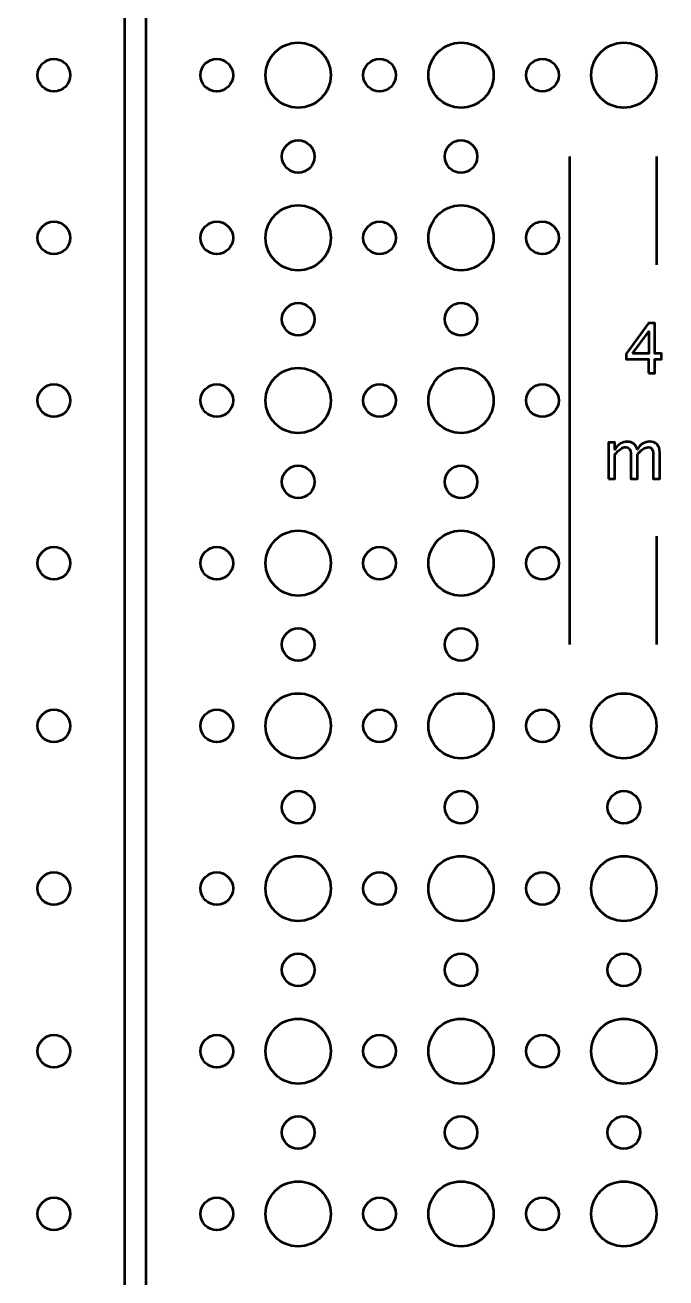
# Model space of a CAD drawing. Header units: centimetres. Extents: x -23.2 to 23.2, y -20.2 to 20.2.
# Drawn here: x -17.52 to -11.61, y -9.59 to 1.96 of the extents above; entities that cross this region are included whole.
import ezdxf

# ---------------------------------------------------------------- set-up
doc = ezdxf.new("R2010")
doc.units = ezdxf.units.CM
doc.header["$MEASUREMENT"] = 0
doc.layers.add('Layer 1', color=7, linetype='Continuous')

msp = doc.modelspace()

# ---------------------------------------------------------------- linework, layer by layer
at = {"layer": 'Layer 1', "lineweight": 53}
msp.add_lwpolyline([(-16.6, -19.00009), (-16.4, -19.00009), (-16.4, 18.99989), (-16.6, 18.99989), (-16.6, -19.00009)], close=True, dxfattribs=at)
for centre, major_axis in [((-14.99999, 1.49999), (0, 0.30001)), ((-13.49999, 1.49999), (0, 0.30001)), ((-11.99999, 1.49999), (0, 0.30001)), ((-17.25, 1.5), (0, 0.15)), ((-15.75, 1.5), (0, 0.15)), ((-14.25, 1.5), (0, 0.15)), ((-12.75, 1.5), (0, 0.15)), ((-15, 0.75), (0, 0.15)), ((-13.5, 0.75), (0, 0.15)), ((-14.99999, -0.00001), (0, 0.30001)), ((-13.49999, -0.00001), (0, 0.30001)), ((-17.25, 0), (0, 0.15)), ((-15.75, 0), (0, 0.15)), ((-14.25, 0), (0, 0.15)), ((-12.75, 0), (0, 0.15)), ((-15, -0.75), (0, 0.15)), ((-13.5, -0.75), (0, 0.15)), ((-14.99999, -1.50001), (0, 0.30001)), ((-13.49999, -1.50001), (0, 0.30001)), ((-17.25, -1.5), (0, 0.15)), ((-15.75, -1.5), (0, 0.15)), ((-14.25, -1.5), (0, 0.15)), ((-12.75, -1.5), (0, 0.15)), ((-15, -2.25), (0, 0.15)), ((-13.5, -2.25), (0, 0.15)), ((-14.99999, -3.00001), (0, 0.30001)), ((-13.49999, -3.00001), (0, 0.30001)), ((-17.25, -3), (0, 0.15)), ((-15.75, -3), (0, 0.15)), ((-14.25, -3), (0, 0.15)), ((-12.75, -3), (0, 0.15)), ((-15, -3.75), (0, 0.15)), ((-13.5, -3.75), (0, 0.15)), ((-14.99999, -4.50001), (0, 0.30001)), ((-13.49999, -4.50001), (0, 0.30001)), ((-11.99999, -4.50001), (0, 0.30001)), ((-17.25, -4.5), (0, 0.15)), ((-15.75, -4.5), (0, 0.15)), ((-14.25, -4.5), (0, 0.15)), ((-12.75, -4.5), (0, 0.15)), ((-15, -5.25), (0, 0.15)), ((-13.5, -5.25), (0, 0.15)), ((-12, -5.25), (0, 0.15)), ((-14.99999, -6.00001), (0, 0.30001)), ((-13.49999, -6.00001), (0, 0.30001)), ((-11.99999, -6.00001), (0, 0.30001)), ((-17.25, -6), (0, 0.15)), ((-15.75, -6), (0, 0.15)), ((-14.25, -6), (0, 0.15)), ((-12.75, -6), (0, 0.15)), ((-15, -6.75), (0, 0.15)), ((-13.5, -6.75), (0, 0.15)), ((-12, -6.75), (0, 0.15)), ((-14.99999, -7.50001), (0, 0.30001)), ((-13.49999, -7.50001), (0, 0.30001)), ((-11.99999, -7.50001), (0, 0.30001)), ((-17.25, -7.5), (0, 0.15)), ((-15.75, -7.5), (0, 0.15)), ((-14.25, -7.5), (0, 0.15)), ((-12.75, -7.5), (0, 0.15)), ((-15, -8.25), (0, 0.15)), ((-13.5, -8.25), (0, 0.15)), ((-12, -8.25), (0, 0.15)), ((-14.99999, -9.00001), (0, 0.30001)), ((-13.49999, -9.00001), (0, 0.30001)), ((-11.99999, -9.00001), (0, 0.30001)), ((-17.25, -9), (0, 0.15)), ((-15.75, -9), (0, 0.15)), ((-14.25, -9), (0, 0.15)), ((-12.75, -9), (0, 0.15))]:
    msp.add_ellipse(centre, major_axis=major_axis, ratio=1, dxfattribs=at)
msp.add_open_spline([(-22.7, -20.2), (-22.97614, -20.2), (-23.2, -19.97614), (-23.2, -19.7), (-23.2, -19.7), (-23.2, -19.7), (-23.2, 19.7), (-23.2, 19.7), (-23.2, 19.7), (-23.2, 19.97614), (-22.97614, 20.2), (-22.7, 20.2), (-22.7, 20.2), (-18.95782, 20.2), (-13.47204, 20.2), (-10.3, 20.2), (-10.3, 20.2), (-10.02386, 20.2), (-9.8, 19.97614), (-9.8, 19.7), (-9.8, 19.7), (-9.8, 19.7), (-9.8, 2.2), (-9.8, 2.2), (-9.8, 2.2), (-9.8, 2.2), (22.7, 2.2), (22.7, 2.2), (22.7, 2.2), (22.97614, 2.2), (23.2, 1.97614), (23.2, 1.7), (23.2, 1.7), (23.2, 1.7), (23.2, -4.7), (23.2, -4.7), (23.2, -4.7), (23.2, -4.97614), (22.97614, -5.2), (22.7, -5.2), (22.7, -5.2), (22.7, -5.2), (-9.8, -5.2), (-9.8, -5.2), (-9.8, -5.2), (-9.8, -5.2), (-9.8, -19.7), (-9.8, -19.7), (-9.8, -19.7), (-9.8, -19.97614), (-10.02386, -20.2), (-10.3, -20.2), (-10.3, -20.2), (-15.07775, -20.2), (-17.92225, -20.2), (-22.7, -20.2)], degree=3, knots=[0, 0, 0, 0, 0.06666667, 0.06666667, 0.06666667, 0.06666667, 0.13333333, 0.13333333, 0.13333333, 0.13333333, 0.2, 0.2, 0.2, 0.2, 0.26666667, 0.26666667, 0.26666667, 0.26666667, 0.33333333, 0.33333333, 0.33333333, 0.33333333, 0.4, 0.4, 0.4, 0.4, 0.46666667, 0.46666667, 0.46666667, 0.46666667, 0.53333333, 0.53333333, 0.53333333, 0.53333333, 0.6, 0.6, 0.6, 0.6, 0.66666667, 0.66666667, 0.66666667, 0.66666667, 0.73333333, 0.73333333, 0.73333333, 0.73333333, 0.8, 0.8, 0.8, 0.8, 0.86666667, 0.86666667, 0.86666667, 0.86666667, 1, 1, 1, 1], dxfattribs=at)
at = {"layer": 'Layer 1', "color": 5, "lineweight": 53}
for points in [[(-12.5, 0.75), (-12.5, 0.75), (-12.5, -3.75), (-12.5, -3.75)], [(-11.7, 0.75), (-11.7, 0.75), (-11.7, -0.25), (-11.7, -0.25)], [(-11.7, -2.75), (-11.7, -2.75), (-11.7, -3.75), (-11.7, -3.75)]]:
    msp.add_open_spline(points, degree=3, dxfattribs=at)
for points, knots in [([(-11.77282, -1.24738), (-11.77282, -1.24738), (-11.77282, -1.1172), (-11.77282, -1.1172), (-11.77282, -1.1172), (-11.77282, -1.1172), (-11.97983, -1.1172), (-11.97983, -1.1172), (-11.97983, -1.1172), (-11.97983, -1.1172), (-11.97983, -1.07085), (-11.97983, -1.07085), (-11.97983, -1.07085), (-11.97983, -1.07085), (-11.77282, -0.78827), (-11.77282, -0.78827), (-11.77282, -0.78827), (-11.77282, -0.78827), (-11.71567, -0.78827), (-11.71567, -0.78827), (-11.71567, -0.78827), (-11.71567, -0.78827), (-11.71567, -1.06704), (-11.71567, -1.06704), (-11.71567, -1.06704), (-11.71567, -1.06704), (-11.65408, -1.06704), (-11.65408, -1.06704), (-11.65408, -1.06704), (-11.65408, -1.06704), (-11.65408, -1.1172), (-11.65408, -1.1172), (-11.65408, -1.1172), (-11.65408, -1.1172), (-11.71567, -1.1172), (-11.71567, -1.1172), (-11.71567, -1.1172), (-11.71567, -1.1172), (-11.71567, -1.24738), (-11.71567, -1.24738), (-11.71567, -1.24738), (-11.71567, -1.24738), (-11.77282, -1.24738), (-11.77282, -1.24738)], [0, 0, 0, 0, 0.08333333, 0.08333333, 0.08333333, 0.08333333, 0.16666667, 0.16666667, 0.16666667, 0.16666667, 0.25, 0.25, 0.25, 0.25, 0.33333333, 0.33333333, 0.33333333, 0.33333333, 0.41666667, 0.41666667, 0.41666667, 0.41666667, 0.5, 0.5, 0.5, 0.5, 0.58333333, 0.58333333, 0.58333333, 0.58333333, 0.66666667, 0.66666667, 0.66666667, 0.66666667, 0.75, 0.75, 0.75, 0.75, 0.83333333, 0.83333333, 0.83333333, 0.83333333, 1, 1, 1, 1]), ([(-11.91962, -1.06704), (-11.91962, -1.06704), (-11.76901, -1.06704), (-11.76901, -1.06704), (-11.76901, -1.06704), (-11.76901, -1.06704), (-11.76901, -0.86363), (-11.76901, -0.86363), (-11.76901, -0.86363), (-11.76901, -0.86363), (-11.91962, -1.06704), (-11.91962, -1.06704)], [0, 0, 0, 0, 0.25, 0.25, 0.25, 0.25, 0.5, 0.5, 0.5, 0.5, 1, 1, 1, 1]), ([(-12.14261, -2.22316), (-12.14261, -2.22316), (-12.14261, -1.88661), (-12.14261, -1.88661), (-12.14261, -1.88661), (-12.14261, -1.88661), (-12.08165, -1.88661), (-12.08165, -1.88661), (-12.08165, -1.88661), (-12.08165, -1.88661), (-12.08165, -1.95022), (-12.08165, -1.95022), (-12.08165, -1.95022), (-12.05191, -1.90312), (-12.01381, -1.87962), (-11.96714, -1.87962), (-11.96714, -1.87962), (-11.92216, -1.87962), (-11.89157, -1.90312), (-11.87527, -1.95022), (-11.87527, -1.95022), (-11.84638, -1.9027), (-11.80871, -1.87899), (-11.76246, -1.87899), (-11.76246, -1.87899), (-11.73293, -1.87899), (-11.70996, -1.88767), (-11.69356, -1.90513), (-11.69356, -1.90513), (-11.67715, -1.92259), (-11.6689, -1.94704), (-11.6689, -1.97847), (-11.6689, -1.97847), (-11.6689, -1.97847), (-11.6689, -2.22316), (-11.6689, -2.22316), (-11.6689, -2.22316), (-11.6689, -2.22316), (-11.72986, -2.22316), (-11.72986, -2.22316), (-11.72986, -2.22316), (-11.72986, -2.22316), (-11.72986, -1.98853), (-11.72986, -1.98853), (-11.72986, -1.98853), (-11.72986, -1.95022), (-11.7451, -1.93106), (-11.77558, -1.93106), (-11.77558, -1.93106), (-11.80722, -1.93106), (-11.84046, -1.95339), (-11.87527, -1.99816), (-11.87527, -1.99816), (-11.87527, -1.99816), (-11.87527, -2.22316), (-11.87527, -2.22316), (-11.87527, -2.22316), (-11.87527, -2.22316), (-11.93623, -2.22316), (-11.93623, -2.22316), (-11.93623, -2.22316), (-11.93623, -2.22316), (-11.93623, -1.98832), (-11.93623, -1.98832), (-11.93623, -1.98832), (-11.93623, -1.94969), (-11.95169, -1.93042), (-11.9827, -1.93042), (-11.9827, -1.93042), (-12.01349, -1.93042), (-12.04651, -1.95286), (-12.08165, -1.99784), (-12.08165, -1.99784), (-12.08165, -1.99784), (-12.08165, -2.22316), (-12.08165, -2.22316), (-12.08165, -2.22316), (-12.08165, -2.22316), (-12.14261, -2.22316), (-12.14261, -2.22316)], [0, 0, 0, 0, 0.04761905, 0.04761905, 0.04761905, 0.04761905, 0.0952381, 0.0952381, 0.0952381, 0.0952381, 0.14285714, 0.14285714, 0.14285714, 0.14285714, 0.19047619, 0.19047619, 0.19047619, 0.19047619, 0.23809524, 0.23809524, 0.23809524, 0.23809524, 0.28571429, 0.28571429, 0.28571429, 0.28571429, 0.33333333, 0.33333333, 0.33333333, 0.33333333, 0.38095238, 0.38095238, 0.38095238, 0.38095238, 0.42857143, 0.42857143, 0.42857143, 0.42857143, 0.47619048, 0.47619048, 0.47619048, 0.47619048, 0.52380952, 0.52380952, 0.52380952, 0.52380952, 0.57142857, 0.57142857, 0.57142857, 0.57142857, 0.61904762, 0.61904762, 0.61904762, 0.61904762, 0.66666667, 0.66666667, 0.66666667, 0.66666667, 0.71428571, 0.71428571, 0.71428571, 0.71428571, 0.76190476, 0.76190476, 0.76190476, 0.76190476, 0.80952381, 0.80952381, 0.80952381, 0.80952381, 0.85714286, 0.85714286, 0.85714286, 0.85714286, 0.9047619, 0.9047619, 0.9047619, 0.9047619, 1, 1, 1, 1])]:
    msp.add_open_spline(points, degree=3, knots=knots, dxfattribs=at)

doc.saveas('drawing.dxf')
